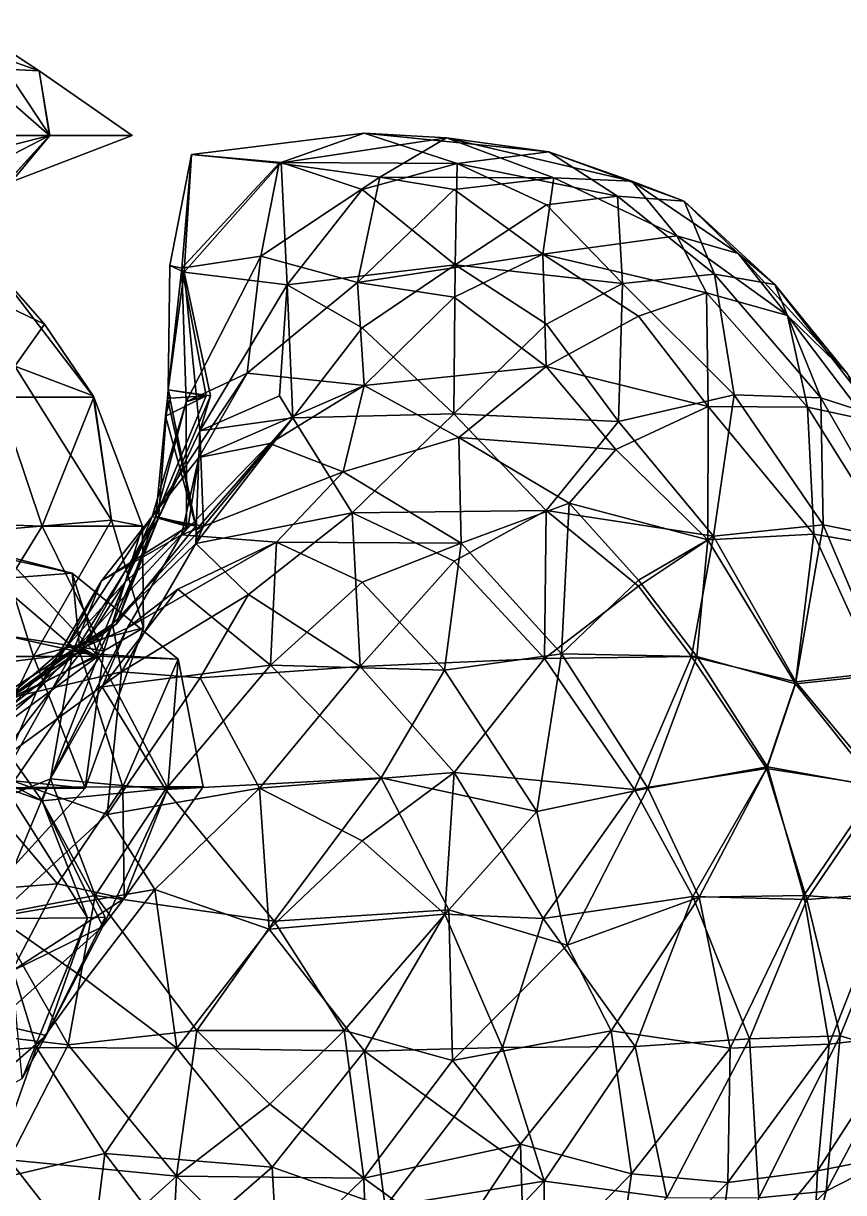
# Model space of a CAD drawing. Extents: x 290083 to 295691, y 4553739 to 4561622.
# Drawn here: x 293616.1 to 293728.3, y 4558299.1 to 4558459 of the extents above; entities that cross this region are included whole.
import ezdxf

# ---------------------------------------------------------------- set-up
doc = ezdxf.new("R2010")
doc.units = 0
doc.layers.add('Au_ppm_Pref_-_0_3', color=7, linetype='CONTINUOUS')

msp = doc.modelspace()

# ---------------------------------------------------------------- linework, layer by layer
at = {"layer": 'Au_ppm_Pref_-_0_3'}
for points in [[(293599.83, 4558458.96, 1840.98), (293618.24, 4558452.48, 1841.19), (293610.33, 4558457.63, 1847.97)], [(293599.83, 4558458.96, 1840.98), (293608.97, 4558452.92, 1836.67), (293618.24, 4558452.48, 1841.19)], [(293610.33, 4558457.63, 1847.97), (293619.71, 4558443.65, 1845.85), (293614.81, 4558442.41, 1853.08)], [(293610.33, 4558457.63, 1847.97), (293618.24, 4558452.48, 1841.19), (293619.71, 4558443.65, 1845.85)], [(293619.64, 4558443.65, 1836.03), (293608.97, 4558452.92, 1836.67), (293606.42, 4558443.65, 1831.94)], [(293618.24, 4558452.48, 1841.19), (293608.97, 4558452.92, 1836.67), (293619.64, 4558443.65, 1836.03)], [(293630.96, 4558443.65, 1841.19), (293619.71, 4558443.65, 1845.85), (293618.24, 4558452.48, 1841.19)], [(293630.96, 4558443.65, 1841.19), (293618.24, 4558452.48, 1841.19), (293619.64, 4558443.65, 1836.03)], [(293604.83, 4558435.97, 1835.25), (293613.62, 4558437, 1840.93), (293619.64, 4558443.65, 1836.03)], [(293604.83, 4558435.97, 1835.25), (293619.64, 4558443.65, 1836.03), (293606.42, 4558443.65, 1831.94)], [(293606.8, 4558428.14, 1848), (293614.81, 4558442.41, 1853.08), (293619.71, 4558443.65, 1845.85)], [(293613.62, 4558437, 1840.93), (293606.8, 4558428.14, 1848), (293619.71, 4558443.65, 1845.85)], [(293613.62, 4558437, 1840.93), (293619.71, 4558443.65, 1845.85), (293630.96, 4558443.65, 1841.19)], [(293613.62, 4558437, 1840.93), (293630.96, 4558443.65, 1841.19), (293619.64, 4558443.65, 1836.03)], [(293651.06, 4558439.84, 1846.45), (293639.06, 4558441.02, 1841.19), (293662.68, 4558443.96, 1841.08)], [(293639.06, 4558441.02, 1841.19), (293651.33, 4558439.96, 1835.76), (293662.68, 4558443.96, 1841.08)], [(293651.06, 4558439.84, 1846.45), (293662.68, 4558443.96, 1841.08), (293673.93, 4558443.31, 1846.63)], [(293651.06, 4558439.84, 1846.45), (293673.93, 4558443.31, 1846.63), (293664.83, 4558437.95, 1852.32)], [(293651.33, 4558439.96, 1835.76), (293675.42, 4558439.82, 1835.53), (293662.68, 4558443.96, 1841.08)], [(293675.42, 4558439.82, 1835.53), (293687.94, 4558441.39, 1841.08), (293662.68, 4558443.96, 1841.08)], [(293662.68, 4558443.96, 1841.08), (293687.94, 4558441.39, 1841.08), (293673.93, 4558443.31, 1846.63)], [(293688.61, 4558437.85, 1852.62), (293664.83, 4558437.95, 1852.32), (293673.93, 4558443.31, 1846.63)], [(293687.94, 4558441.39, 1841.08), (293699.28, 4558437.37, 1847.35), (293673.93, 4558443.31, 1846.63)], [(293673.93, 4558443.31, 1846.63), (293699.28, 4558437.37, 1847.35), (293688.61, 4558437.85, 1852.62)], [(293636.12, 4558425.84, 1841.19), (293639.06, 4558441.02, 1841.19), (293637.77, 4558425.51, 1847.17)], [(293636.12, 4558425.84, 1841.19), (293638.05, 4558424.94, 1835.57), (293639.06, 4558441.02, 1841.19)], [(293639.06, 4558441.02, 1841.19), (293651.06, 4558439.84, 1846.45), (293637.77, 4558425.51, 1847.17)], [(293638.05, 4558424.94, 1835.57), (293651.33, 4558439.96, 1835.76), (293639.06, 4558441.02, 1841.19)], [(293675.42, 4558439.82, 1835.53), (293697.33, 4558435.36, 1836.66), (293687.94, 4558441.39, 1841.08)], [(293687.94, 4558441.39, 1841.08), (293706.44, 4558434.67, 1841.19), (293699.28, 4558437.37, 1847.35)], [(293687.94, 4558441.39, 1841.08), (293697.33, 4558435.36, 1836.66), (293706.44, 4558434.67, 1841.19)], [(293637.77, 4558425.51, 1847.17), (293651.06, 4558439.84, 1846.45), (293648.57, 4558427.15, 1853.01)], [(293638.05, 4558424.94, 1835.57), (293652.17, 4558423.21, 1830.13), (293651.33, 4558439.96, 1835.76)], [(293651.06, 4558439.84, 1846.45), (293664.83, 4558437.95, 1852.32), (293648.57, 4558427.15, 1853.01)], [(293652.17, 4558423.21, 1830.13), (293662.4, 4558436.24, 1831.78), (293651.33, 4558439.96, 1835.76)], [(293675.42, 4558439.82, 1835.53), (293651.33, 4558439.96, 1835.76), (293662.4, 4558436.24, 1831.78)], [(293675.42, 4558439.82, 1835.53), (293662.4, 4558436.24, 1831.78), (293675.15, 4558425.96, 1829.19)], [(293675.42, 4558439.82, 1835.53), (293675.15, 4558425.96, 1829.19), (293687.6, 4558434.16, 1832.48)], [(293675.42, 4558439.82, 1835.53), (293687.6, 4558434.16, 1832.48), (293697.33, 4558435.36, 1836.66)], [(293661.75, 4558423.53, 1858.94), (293648.57, 4558427.15, 1853.01), (293664.83, 4558437.95, 1852.32)], [(293661.75, 4558423.53, 1858.94), (293664.83, 4558437.95, 1852.32), (293675, 4558436.24, 1856.54)], [(293664.83, 4558437.95, 1852.32), (293688.61, 4558437.85, 1852.62), (293675, 4558436.24, 1856.54)], [(293675, 4558436.24, 1856.54), (293688.61, 4558437.85, 1852.62), (293687.1, 4558427.43, 1859.2)], [(293705.46, 4558429.9, 1853.74), (293687.1, 4558427.43, 1859.2), (293688.61, 4558437.85, 1852.62)], [(293699.28, 4558437.37, 1847.35), (293705.46, 4558429.9, 1853.74), (293688.61, 4558437.85, 1852.62)], [(293699.28, 4558437.37, 1847.35), (293706.44, 4558434.67, 1841.19), (293713.82, 4558427.5, 1847.08)], [(293699.28, 4558437.37, 1847.35), (293713.82, 4558427.5, 1847.08), (293705.46, 4558429.9, 1853.74)], [(293652.17, 4558423.21, 1830.13), (293675.15, 4558425.96, 1829.19), (293662.4, 4558436.24, 1831.78)], [(293661.75, 4558423.53, 1858.94), (293675, 4558436.24, 1856.54), (293687.1, 4558427.43, 1859.2)], [(293697.33, 4558435.36, 1836.66), (293687.6, 4558434.16, 1832.48), (293698.03, 4558423.38, 1830.21)], [(293710.6, 4558424.67, 1835.77), (293697.33, 4558435.36, 1836.66), (293698.03, 4558423.38, 1830.21)], [(293710.6, 4558424.67, 1835.77), (293706.44, 4558434.67, 1841.19), (293697.33, 4558435.36, 1836.66)], [(293687.6, 4558434.16, 1832.48), (293675.15, 4558425.96, 1829.19), (293698.03, 4558423.38, 1830.21)], [(293710.6, 4558424.67, 1835.77), (293718.83, 4558423.25, 1841.19), (293706.44, 4558434.67, 1841.19)], [(293706.44, 4558434.67, 1841.19), (293718.83, 4558423.25, 1841.19), (293713.82, 4558427.5, 1847.08)], [(293709.49, 4558422.11, 1857.39), (293687.1, 4558427.43, 1859.2), (293705.46, 4558429.9, 1853.74)], [(293713.82, 4558427.5, 1847.08), (293720.59, 4558419.03, 1853.07), (293705.46, 4558429.9, 1853.74)], [(293709.49, 4558422.11, 1857.39), (293705.46, 4558429.9, 1853.74), (293720.59, 4558419.03, 1853.07)], [(293661.75, 4558423.53, 1858.94), (293687.1, 4558427.43, 1859.2), (293675, 4558421.52, 1863.51)], [(293675, 4558421.52, 1863.51), (293687.1, 4558427.43, 1859.2), (293687.59, 4558412.06, 1866.43)], [(293687.1, 4558427.43, 1859.2), (293700.2, 4558418.94, 1862.65), (293687.59, 4558412.06, 1866.43)], [(293700.2, 4558418.94, 1862.65), (293687.1, 4558427.43, 1859.2), (293709.49, 4558422.11, 1857.39)], [(293718.83, 4558423.25, 1841.19), (293728.79, 4558411.03, 1847.03), (293713.82, 4558427.5, 1847.08)], [(293713.82, 4558427.5, 1847.08), (293728.79, 4558411.03, 1847.03), (293720.59, 4558419.03, 1853.07)], [(293611.85, 4558425.91, 1787.64), (293618.95, 4558417.85, 1793.68), (293599.97, 4558426.95, 1794.08)], [(293614.93, 4558412.09, 1796.41), (293599.97, 4558426.95, 1794.08), (293618.95, 4558417.85, 1793.68)], [(293612.66, 4558407.86, 1781.55), (293625.72, 4558407.86, 1787.6), (293611.85, 4558425.91, 1787.64)], [(293625.72, 4558407.86, 1787.6), (293618.95, 4558417.85, 1793.68), (293611.85, 4558425.91, 1787.64)], [(293637.77, 4558425.51, 1847.17), (293635.87, 4558408.86, 1841.14), (293636.12, 4558425.84, 1841.19)], [(293636.12, 4558425.84, 1841.19), (293635.87, 4558408.86, 1841.14), (293638.05, 4558424.94, 1835.57)], [(293648.57, 4558427.15, 1853.01), (293638.35, 4558407.2, 1853.34), (293637.77, 4558425.51, 1847.17)], [(293646.67, 4558411.13, 1860.03), (293638.35, 4558407.2, 1853.34), (293648.57, 4558427.15, 1853.01)], [(293646.67, 4558411.13, 1860.03), (293648.57, 4558427.15, 1853.01), (293661.75, 4558423.53, 1858.94)], [(293652.17, 4558423.21, 1830.13), (293662.4, 4558417.34, 1826.2), (293675.15, 4558425.96, 1829.19)], [(293674.95, 4558405.58, 1823.85), (293675.15, 4558425.96, 1829.19), (293662.4, 4558417.34, 1826.2)], [(293674.95, 4558405.58, 1823.85), (293687.6, 4558417.85, 1826.03), (293675.15, 4558425.96, 1829.19)], [(293698.03, 4558423.38, 1830.21), (293675.15, 4558425.96, 1829.19), (293687.6, 4558417.85, 1826.03)], [(293641.09, 4558408.02, 1847.13), (293635.87, 4558408.86, 1841.14), (293637.77, 4558425.51, 1847.17)], [(293635.87, 4558408.86, 1841.14), (293641.65, 4558408.02, 1835.25), (293638.05, 4558424.94, 1835.57)], [(293638.35, 4558407.2, 1853.34), (293641.09, 4558408.02, 1847.13), (293637.77, 4558425.51, 1847.17)], [(293638.05, 4558424.94, 1835.57), (293640.2, 4558403.23, 1830.79), (293652.17, 4558423.21, 1830.13)], [(293638.05, 4558424.94, 1835.57), (293641.65, 4558408.02, 1835.25), (293640.2, 4558403.23, 1830.79)], [(293698.03, 4558423.38, 1830.21), (293713.27, 4558408.16, 1829.48), (293710.6, 4558424.67, 1835.77)], [(293710.6, 4558424.67, 1835.77), (293713.27, 4558408.16, 1829.48), (293725.12, 4558407.78, 1835.34)], [(293710.6, 4558424.67, 1835.77), (293725.12, 4558407.78, 1835.34), (293718.83, 4558423.25, 1841.19)], [(293652.17, 4558423.21, 1830.13), (293640.2, 4558403.23, 1830.79), (293651.12, 4558408.02, 1829.31)], [(293662.67, 4558409.43, 1865.5), (293646.67, 4558411.13, 1860.03), (293661.75, 4558423.53, 1858.94)], [(293651.12, 4558408.02, 1829.31), (293652.93, 4558405.03, 1825.84), (293652.17, 4558423.21, 1830.13)], [(293652.93, 4558405.03, 1825.84), (293662.4, 4558417.34, 1826.2), (293652.17, 4558423.21, 1830.13)], [(293675, 4558421.52, 1863.51), (293662.67, 4558409.43, 1865.5), (293661.75, 4558423.53, 1858.94)], [(293698.03, 4558423.38, 1830.21), (293687.6, 4558417.85, 1826.03), (293697.48, 4558404.51, 1824.28)], [(293698.03, 4558423.38, 1830.21), (293697.48, 4558404.51, 1824.28), (293713.27, 4558408.16, 1829.48)], [(293725.12, 4558407.78, 1835.34), (293732.76, 4558405.32, 1841.19), (293718.83, 4558423.25, 1841.19)], [(293718.83, 4558423.25, 1841.19), (293732.76, 4558405.32, 1841.19), (293728.79, 4558411.03, 1847.03)], [(293662.67, 4558409.43, 1865.5), (293675, 4558421.52, 1863.51), (293687.59, 4558412.06, 1866.43)], [(293709.71, 4558406.59, 1864.45), (293700.2, 4558418.94, 1862.65), (293709.49, 4558422.11, 1857.39)], [(293709.71, 4558406.59, 1864.45), (293709.49, 4558422.11, 1857.39), (293723.33, 4558406.47, 1858.43)], [(293709.49, 4558422.11, 1857.39), (293720.59, 4558419.03, 1853.07), (293723.33, 4558406.47, 1858.43)], [(293625.61, 4558408.02, 1793.68), (293614.93, 4558412.09, 1796.41), (293618.95, 4558417.85, 1793.68)], [(293618.95, 4558417.85, 1793.68), (293625.72, 4558407.86, 1787.6), (293625.61, 4558408.02, 1793.68)], [(293674.95, 4558405.58, 1823.85), (293697.48, 4558404.51, 1824.28), (293687.6, 4558417.85, 1826.03)], [(293709.71, 4558406.59, 1864.45), (293687.59, 4558412.06, 1866.43), (293700.2, 4558418.94, 1862.65)], [(293720.59, 4558419.03, 1853.07), (293731.4, 4558404.74, 1853.07), (293723.33, 4558406.47, 1858.43)], [(293731.4, 4558404.74, 1853.07), (293720.59, 4558419.03, 1853.07), (293728.79, 4558411.03, 1847.03)], [(293652.93, 4558405.03, 1825.84), (293674.95, 4558405.58, 1823.85), (293662.4, 4558417.34, 1826.2)], [(293611.95, 4558389.66, 1798.94), (293614.93, 4558412.09, 1796.41), (293628.12, 4558391.05, 1795.04)], [(293625.61, 4558408.02, 1793.68), (293628.12, 4558391.05, 1795.04), (293614.93, 4558412.09, 1796.41)], [(293662.67, 4558409.43, 1865.5), (293687.59, 4558412.06, 1866.43), (293675.61, 4558402.33, 1870.56)], [(293675.61, 4558402.33, 1870.56), (293687.59, 4558412.06, 1866.43), (293697.1, 4558400.72, 1869.91)], [(293697.1, 4558400.72, 1869.91), (293687.59, 4558412.06, 1866.43), (293709.71, 4558406.59, 1864.45)], [(293640.06, 4558399.59, 1863.49), (293633.68, 4558391.55, 1859.37), (293646.67, 4558411.13, 1860.03)], [(293646.67, 4558411.13, 1860.03), (293633.68, 4558391.55, 1859.37), (293638.35, 4558407.2, 1853.34)], [(293640.06, 4558399.59, 1863.49), (293646.67, 4558411.13, 1860.03), (293662.67, 4558409.43, 1865.5)], [(293639.67, 4558390.2, 1841.19), (293634.57, 4558391.29, 1834.92), (293635.87, 4558408.86, 1841.14)], [(293641.65, 4558408.02, 1835.25), (293635.87, 4558408.86, 1841.14), (293634.57, 4558391.29, 1834.92)], [(293635.77, 4558407.82, 1841.5), (293635.81, 4558407.67, 1841.49), (293635.87, 4558408.86, 1841.14)], [(293635.87, 4558408.86, 1841.14), (293636.2, 4558407.7, 1842.02), (293635.77, 4558407.82, 1841.5)], [(293635.81, 4558407.67, 1841.49), (293639.67, 4558390.2, 1841.19), (293635.87, 4558408.86, 1841.14)], [(293635.87, 4558408.86, 1841.14), (293641.09, 4558408.02, 1847.13), (293636.2, 4558407.7, 1842.02)], [(293649.8, 4558401.52, 1868.72), (293640.06, 4558399.59, 1863.49), (293662.67, 4558409.43, 1865.5)], [(293649.8, 4558401.52, 1868.72), (293662.67, 4558409.43, 1865.5), (293659.83, 4558397.65, 1872.16)], [(293675.61, 4558402.33, 1870.56), (293659.83, 4558397.65, 1872.16), (293662.67, 4558409.43, 1865.5)], [(293710.47, 4558388.84, 1823.71), (293713.27, 4558408.16, 1829.48), (293697.48, 4558404.51, 1824.28)], [(293725.44, 4558390.38, 1829.37), (293713.27, 4558408.16, 1829.48), (293710.47, 4558388.84, 1823.71)], [(293725.44, 4558390.38, 1829.37), (293725.12, 4558407.78, 1835.34), (293713.27, 4558408.16, 1829.48)], [(293599.36, 4558390.91, 1779.47), (293618.65, 4558390.2, 1782.3), (293612.66, 4558407.86, 1781.55)], [(293612.66, 4558407.86, 1781.55), (293618.65, 4558390.2, 1782.3), (293625.72, 4558407.86, 1787.6)], [(293618.65, 4558390.2, 1782.3), (293632.39, 4558390.2, 1789.02), (293625.72, 4558407.86, 1787.6)], [(293625.72, 4558407.86, 1787.6), (293628.12, 4558391.05, 1795.04), (293625.61, 4558408.02, 1793.68)], [(293632.39, 4558390.2, 1789.02), (293628.12, 4558391.05, 1795.04), (293625.72, 4558407.86, 1787.6)], [(293638.35, 4558407.2, 1853.34), (293633.68, 4558391.55, 1859.37), (293638.4, 4558390.2, 1853.07)], [(293634.19, 4558391.52, 1847.22), (293635.52, 4558405.25, 1842.41), (293641.09, 4558408.02, 1847.13)], [(293638.35, 4558407.2, 1853.34), (293634.19, 4558391.52, 1847.22), (293641.09, 4558408.02, 1847.13)], [(293638.4, 4558390.2, 1853.07), (293634.19, 4558391.52, 1847.22), (293638.35, 4558407.2, 1853.34)], [(293640.2, 4558403.23, 1830.79), (293641.65, 4558408.02, 1835.25), (293634.57, 4558391.29, 1834.92)], [(293636.2, 4558407.7, 1842.02), (293641.09, 4558408.02, 1847.13), (293635.52, 4558405.25, 1842.41)], [(293635.52, 4558405.25, 1842.41), (293635.81, 4558407.67, 1841.49), (293636.2, 4558407.7, 1842.02)], [(293635.52, 4558405.25, 1842.41), (293639.67, 4558390.2, 1841.19), (293635.81, 4558407.67, 1841.49)], [(293636.2, 4558407.7, 1842.02), (293635.81, 4558407.67, 1841.49), (293635.77, 4558407.82, 1841.5)], [(293651.12, 4558408.02, 1829.31), (293640.2, 4558403.23, 1830.79), (293652.93, 4558405.03, 1825.84)], [(293709.66, 4558388.33, 1870.34), (293697.1, 4558400.72, 1869.91), (293709.71, 4558406.59, 1864.45)], [(293709.66, 4558388.33, 1870.34), (293709.71, 4558406.59, 1864.45), (293724.16, 4558389.14, 1864.62)], [(293709.71, 4558406.59, 1864.45), (293723.33, 4558406.47, 1858.43), (293724.16, 4558389.14, 1864.62)], [(293725.12, 4558407.78, 1835.34), (293725.44, 4558390.38, 1829.37), (293736.4, 4558388.21, 1835.92)], [(293725.12, 4558407.78, 1835.34), (293736.4, 4558388.21, 1835.92), (293732.76, 4558405.32, 1841.19)], [(293634.19, 4558391.52, 1847.22), (293639.67, 4558390.2, 1841.19), (293635.52, 4558405.25, 1842.41)], [(293639.65, 4558387.83, 1825.32), (293652.93, 4558405.03, 1825.84), (293639.79, 4558389.09, 1825.73)], [(293639.65, 4558387.83, 1825.32), (293661.03, 4558392.03, 1822.3), (293652.93, 4558405.03, 1825.84)], [(293639.79, 4558389.09, 1825.73), (293652.93, 4558405.03, 1825.84), (293639.72, 4558389.73, 1825.99)], [(293639.72, 4558389.73, 1825.99), (293652.93, 4558405.03, 1825.84), (293640.2, 4558403.23, 1830.79)], [(293652.93, 4558405.03, 1825.84), (293661.03, 4558392.03, 1822.3), (293674.95, 4558405.58, 1823.85)], [(293674.95, 4558405.58, 1823.85), (293661.03, 4558392.03, 1822.3), (293687.58, 4558392.34, 1820.79)], [(293697.48, 4558404.51, 1824.28), (293674.95, 4558405.58, 1823.85), (293687.58, 4558392.34, 1820.79)], [(293723.33, 4558406.47, 1858.43), (293735.38, 4558387.21, 1858), (293724.16, 4558389.14, 1864.62)], [(293723.33, 4558406.47, 1858.43), (293731.4, 4558404.74, 1853.07), (293735.38, 4558387.21, 1858)], [(293710.47, 4558388.84, 1823.71), (293697.48, 4558404.51, 1824.28), (293687.58, 4558392.34, 1820.79)], [(293640.2, 4558403.23, 1830.79), (293634.57, 4558391.29, 1834.92), (293640.71, 4558390.2, 1829.31)], [(293640.2, 4558403.23, 1830.79), (293640.71, 4558390.2, 1829.31), (293639.72, 4558389.73, 1825.99)], [(293675.61, 4558402.33, 1870.56), (293675.94, 4558387.88, 1876.17), (293659.83, 4558397.65, 1872.16)], [(293675.61, 4558402.33, 1870.56), (293690.73, 4558393.34, 1873.41), (293675.94, 4558387.88, 1876.17)], [(293675.61, 4558402.33, 1870.56), (293697.1, 4558400.72, 1869.91), (293690.73, 4558393.34, 1873.41)], [(293637.72, 4558389.02, 1870.9), (293649.8, 4558401.52, 1868.72), (293659.83, 4558397.65, 1872.16)], [(293637.72, 4558389.02, 1870.9), (293640.06, 4558399.59, 1863.49), (293649.8, 4558401.52, 1868.72)], [(293697.1, 4558400.72, 1869.91), (293709.66, 4558388.33, 1870.34), (293690.73, 4558393.34, 1873.41)], [(293638.63, 4558390.2, 1864.95), (293633.68, 4558391.55, 1859.37), (293640.06, 4558399.59, 1863.49)], [(293637.72, 4558389.02, 1870.9), (293638.63, 4558390.2, 1864.95), (293640.06, 4558399.59, 1863.49)], [(293637.72, 4558389.02, 1870.9), (293659.83, 4558397.65, 1872.16), (293650.68, 4558388.02, 1876.33)], [(293650.68, 4558388.02, 1876.33), (293659.83, 4558397.65, 1872.16), (293675.94, 4558387.88, 1876.17)], [(293661.03, 4558392.03, 1822.3), (293675, 4558385.45, 1819.02), (293687.58, 4558392.34, 1820.79)], [(293687.58, 4558392.34, 1820.79), (293675, 4558385.45, 1819.02), (293687.33, 4558372.12, 1817.86)], [(293675.94, 4558387.88, 1876.17), (293690.73, 4558393.34, 1873.41), (293689.66, 4558372.74, 1878.31)], [(293700.2, 4558382.01, 1820.16), (293687.58, 4558392.34, 1820.79), (293687.33, 4558372.12, 1817.86)], [(293710.47, 4558388.84, 1823.71), (293687.58, 4558392.34, 1820.79), (293700.2, 4558382.01, 1820.16)], [(293690.73, 4558393.34, 1873.41), (293700.2, 4558382.84, 1874.37), (293689.66, 4558372.74, 1878.31)], [(293700.2, 4558382.84, 1874.37), (293690.73, 4558393.34, 1873.41), (293709.66, 4558388.33, 1870.34)], [(293609.8, 4558375.88, 1782.39), (293618.65, 4558390.2, 1782.3), (293599.36, 4558390.91, 1779.47)], [(293628.12, 4558391.05, 1795.04), (293617.46, 4558372.38, 1799.06), (293611.95, 4558389.66, 1798.94)], [(293632.51, 4558376.3, 1793.68), (293617.46, 4558372.38, 1799.06), (293628.12, 4558391.05, 1795.04)], [(293626.78, 4558382.76, 1863.49), (293622.04, 4558373.83, 1858.99), (293633.68, 4558391.55, 1859.37)], [(293622.04, 4558373.83, 1858.99), (293630.01, 4558382.55, 1853.07), (293633.68, 4558391.55, 1859.37)], [(293628.77, 4558376.81, 1841.19), (293623.5, 4558373.65, 1834.88), (293634.57, 4558391.29, 1834.92)], [(293623.5, 4558373.65, 1834.88), (293628.28, 4558376.81, 1829.31), (293634.57, 4558391.29, 1834.92)], [(293628.77, 4558376.81, 1841.19), (293634.19, 4558391.52, 1847.22), (293624, 4558373.28, 1847.18)], [(293630.01, 4558382.55, 1853.07), (293624, 4558373.28, 1847.18), (293634.19, 4558391.52, 1847.22)], [(293626.78, 4558382.76, 1863.49), (293633.68, 4558391.55, 1859.37), (293638.63, 4558390.2, 1864.95)], [(293632.39, 4558390.2, 1789.02), (293632.51, 4558376.3, 1793.68), (293628.12, 4558391.05, 1795.04)], [(293634.57, 4558391.29, 1834.92), (293628.28, 4558376.81, 1829.31), (293640.71, 4558390.2, 1829.31)], [(293639.67, 4558390.2, 1841.19), (293634.19, 4558391.52, 1847.22), (293628.77, 4558376.81, 1841.19)], [(293628.77, 4558376.81, 1841.19), (293634.57, 4558391.29, 1834.92), (293639.67, 4558390.2, 1841.19)], [(293633.68, 4558391.55, 1859.37), (293630.01, 4558382.55, 1853.07), (293638.4, 4558390.2, 1853.07)], [(293630.01, 4558382.55, 1853.07), (293634.19, 4558391.52, 1847.22), (293638.4, 4558390.2, 1853.07)], [(293661.03, 4558392.03, 1822.3), (293639.65, 4558387.83, 1825.32), (293646.86, 4558380.88, 1821.93)], [(293661.03, 4558392.03, 1822.3), (293646.86, 4558380.88, 1821.93), (293662.14, 4558371.03, 1818.04)], [(293675, 4558385.45, 1819.02), (293661.03, 4558392.03, 1822.3), (293662.14, 4558371.03, 1818.04)], [(293611.95, 4558389.66, 1798.94), (293617.46, 4558372.38, 1799.06), (293597.13, 4558372.18, 1800.8)], [(293622.76, 4558383.77, 1913.74), (293613.92, 4558385.75, 1917.83), (293598.82, 4558389.96, 1912.82)], [(293622.76, 4558383.77, 1913.74), (293598.82, 4558389.96, 1912.82), (293612, 4558382.96, 1908.94)], [(293609.8, 4558375.88, 1782.39), (293627.07, 4558373.18, 1787.04), (293618.65, 4558390.2, 1782.3)], [(293618.65, 4558390.2, 1782.3), (293627.07, 4558373.18, 1787.04), (293632.39, 4558390.2, 1789.02)], [(293637.72, 4558389.02, 1870.9), (293630.25, 4558376.27, 1876.83), (293622.79, 4558372.92, 1871.05)], [(293637.72, 4558389.02, 1870.9), (293622.79, 4558372.92, 1871.05), (293626.78, 4558382.76, 1863.49)], [(293637.72, 4558389.02, 1870.9), (293626.78, 4558382.76, 1863.49), (293638.63, 4558390.2, 1864.95)], [(293632.39, 4558390.2, 1789.02), (293627.07, 4558373.18, 1787.04), (293632.51, 4558376.3, 1793.68)], [(293639.65, 4558387.83, 1825.32), (293640.71, 4558390.2, 1829.31), (293628.28, 4558376.81, 1829.31)], [(293637.72, 4558389.02, 1870.9), (293650.68, 4558388.02, 1876.33), (293630.25, 4558376.27, 1876.83)], [(293639.65, 4558387.83, 1825.32), (293639.72, 4558389.13, 1825.85), (293640.71, 4558390.2, 1829.31)], [(293639.65, 4558387.83, 1825.32), (293639.69, 4558389.01, 1825.74), (293639.72, 4558389.13, 1825.85)], [(293639.65, 4558387.83, 1825.32), (293639.79, 4558389.09, 1825.73), (293639.69, 4558389.01, 1825.74)], [(293639.69, 4558389.01, 1825.74), (293639.79, 4558389.09, 1825.73), (293639.72, 4558389.13, 1825.85)], [(293639.72, 4558389.13, 1825.85), (293639.72, 4558389.73, 1825.99), (293640.71, 4558390.2, 1829.31)], [(293639.79, 4558389.09, 1825.73), (293639.72, 4558389.73, 1825.99), (293639.72, 4558389.13, 1825.85)], [(293709.66, 4558388.33, 1870.34), (293724.16, 4558389.14, 1864.62), (293721.65, 4558368.65, 1869.93)], [(293710.47, 4558388.84, 1823.71), (293721.72, 4558368.92, 1824.2), (293725.44, 4558390.38, 1829.37)], [(293724.16, 4558389.14, 1864.62), (293732.99, 4558369.83, 1864.39), (293721.65, 4558368.65, 1869.93)], [(293721.72, 4558368.92, 1824.2), (293733.99, 4558370.29, 1829.75), (293725.44, 4558390.38, 1829.37)], [(293724.16, 4558389.14, 1864.62), (293735.38, 4558387.21, 1858), (293732.99, 4558369.83, 1864.39)], [(293736.4, 4558388.21, 1835.92), (293725.44, 4558390.38, 1829.37), (293733.99, 4558370.29, 1829.75)], [(293639.65, 4558387.83, 1825.32), (293628.28, 4558376.81, 1829.31), (293629.48, 4558370.29, 1823.93)], [(293646.86, 4558380.88, 1821.93), (293639.65, 4558387.83, 1825.32), (293629.48, 4558370.29, 1823.93)], [(293630.25, 4558376.27, 1876.83), (293650.68, 4558388.02, 1876.33), (293637.2, 4558381.6, 1879.9)], [(293650.68, 4558388.02, 1876.33), (293649.89, 4558371.21, 1882.66), (293637.2, 4558381.6, 1879.9)], [(293649.89, 4558371.21, 1882.66), (293650.68, 4558388.02, 1876.33), (293662.4, 4558382.54, 1880.21)], [(293650.68, 4558388.02, 1876.33), (293675.94, 4558387.88, 1876.17), (293662.4, 4558382.54, 1880.21)], [(293675.94, 4558387.88, 1876.17), (293673.67, 4558370.53, 1881.53), (293662.4, 4558382.54, 1880.21)], [(293689.66, 4558372.74, 1878.31), (293673.67, 4558370.53, 1881.53), (293675.94, 4558387.88, 1876.17)], [(293710.47, 4558388.84, 1823.71), (293700.2, 4558382.01, 1820.16), (293707.45, 4558372.38, 1819.95)], [(293708.19, 4558372.38, 1874.65), (293700.2, 4558382.84, 1874.37), (293709.66, 4558388.33, 1870.34)], [(293721.72, 4558368.92, 1824.2), (293710.47, 4558388.84, 1823.71), (293707.45, 4558372.38, 1819.95)], [(293708.19, 4558372.38, 1874.65), (293709.66, 4558388.33, 1870.34), (293721.65, 4558368.65, 1869.93)], [(293603.07, 4558377.57, 1918.4), (293613.92, 4558385.75, 1917.83), (293626.31, 4558372.44, 1919.45)], [(293622.76, 4558383.77, 1913.74), (293626.31, 4558372.44, 1919.45), (293613.92, 4558385.75, 1917.83)], [(293662.14, 4558371.03, 1818.04), (293687.33, 4558372.12, 1817.86), (293675, 4558385.45, 1819.02)], [(293600.88, 4558370.06, 1907.13), (293623.85, 4558372.86, 1906.46), (293612, 4558382.96, 1908.94)], [(293622.76, 4558383.77, 1913.74), (293612, 4558382.96, 1908.94), (293623.85, 4558372.86, 1906.46)], [(293617.87, 4558367.57, 1864.22), (293622.04, 4558373.83, 1858.99), (293626.78, 4558382.76, 1863.49)], [(293617.87, 4558367.57, 1864.22), (293626.78, 4558382.76, 1863.49), (293622.79, 4558372.92, 1871.05)], [(293630.01, 4558382.55, 1853.07), (293622.04, 4558373.83, 1858.99), (293625.71, 4558372.38, 1853.07)], [(293622.76, 4558383.77, 1913.74), (293637.26, 4558372.02, 1912.56), (293626.31, 4558372.44, 1919.45)], [(293622.76, 4558383.77, 1913.74), (293623.85, 4558372.86, 1906.46), (293637.26, 4558372.02, 1912.56)], [(293625.71, 4558372.38, 1853.07), (293624, 4558373.28, 1847.18), (293630.01, 4558382.55, 1853.07)], [(293649.89, 4558371.21, 1882.66), (293662.4, 4558382.54, 1880.21), (293673.67, 4558370.53, 1881.53)], [(293708.19, 4558372.38, 1874.65), (293689.66, 4558372.74, 1878.31), (293700.2, 4558382.84, 1874.37)], [(293626.86, 4558368.26, 1880.33), (293637.2, 4558381.6, 1879.9), (293649.89, 4558371.21, 1882.66)], [(293626.86, 4558368.26, 1880.33), (293630.25, 4558376.27, 1876.83), (293637.2, 4558381.6, 1879.9)], [(293687.33, 4558372.12, 1817.86), (293707.45, 4558372.38, 1819.95), (293700.2, 4558382.01, 1820.16)], [(293646.86, 4558380.88, 1821.93), (293629.48, 4558370.29, 1823.93), (293640.27, 4558369.46, 1819.85)], [(293646.86, 4558380.88, 1821.93), (293640.27, 4558369.46, 1819.85), (293662.14, 4558371.03, 1818.04)], [(293603.07, 4558377.57, 1918.4), (293626.31, 4558372.44, 1919.45), (293599.97, 4558372.38, 1918.67)], [(293623.5, 4558373.65, 1834.88), (293611.68, 4558366.13, 1829.73), (293628.28, 4558376.81, 1829.31)], [(293628.28, 4558376.81, 1829.31), (293611.68, 4558366.13, 1829.73), (293629.48, 4558370.29, 1823.93)], [(293617.46, 4558372.38, 1799.06), (293632.51, 4558376.3, 1793.68), (293624.54, 4558354.41, 1793.76)], [(293626.86, 4558368.26, 1880.33), (293619.77, 4558355.66, 1876.76), (293630.25, 4558376.27, 1876.83)], [(293619.77, 4558355.66, 1876.76), (293622.79, 4558372.92, 1871.05), (293630.25, 4558376.27, 1876.83)], [(293623.5, 4558373.65, 1834.88), (293628.77, 4558376.81, 1841.19), (293623.82, 4558373.75, 1836.46)], [(293623.82, 4558373.75, 1836.46), (293628.77, 4558376.81, 1841.19), (293628.02, 4558376.3, 1841.19)], [(293626.11, 4558372.38, 1841.19), (293623.82, 4558373.75, 1836.46), (293628.02, 4558376.3, 1841.19)], [(293624.14, 4558373.42, 1846.28), (293628.77, 4558376.81, 1841.19), (293624, 4558373.28, 1847.18)], [(293627.99, 4558376.28, 1841.23), (293628.77, 4558376.81, 1841.19), (293624.14, 4558373.42, 1846.28)], [(293627.99, 4558376.28, 1841.23), (293624.14, 4558373.42, 1846.28), (293626.11, 4558372.38, 1841.19)], [(293627.07, 4558373.18, 1787.04), (293624.54, 4558354.41, 1793.76), (293632.51, 4558376.3, 1793.68)], [(293628.02, 4558376.3, 1841.19), (293627.99, 4558376.28, 1841.23), (293626.11, 4558372.38, 1841.19)], [(293628.02, 4558376.3, 1841.19), (293628.77, 4558376.81, 1841.19), (293627.99, 4558376.28, 1841.23)], [(293609.8, 4558375.88, 1782.39), (293614.1, 4558354.31, 1786.48), (293627.07, 4558373.18, 1787.04)], [(293607.83, 4558360.46, 1847.13), (293624, 4558373.28, 1847.18), (293612.01, 4558365.23, 1852.36)], [(293607.83, 4558360.46, 1847.13), (293612.45, 4558365.61, 1841.98), (293624, 4558373.28, 1847.18)], [(293609.02, 4558362.7, 1836.56), (293611.68, 4558366.13, 1829.73), (293623.5, 4558373.65, 1834.88)], [(293612.45, 4558365.61, 1841.98), (293609.02, 4558362.7, 1836.56), (293623.5, 4558373.65, 1834.88)], [(293609.88, 4558360.71, 1857.96), (293622.04, 4558373.83, 1858.99), (293617.87, 4558367.57, 1864.22)], [(293622.04, 4558373.83, 1858.99), (293609.88, 4558360.71, 1857.96), (293612.01, 4558365.23, 1852.36)], [(293622.04, 4558373.83, 1858.99), (293612.01, 4558365.23, 1852.36), (293625.71, 4558372.38, 1853.07)], [(293612.01, 4558365.23, 1852.36), (293624, 4558373.28, 1847.18), (293625.71, 4558372.38, 1853.07)], [(293612.45, 4558365.61, 1841.98), (293623.82, 4558373.75, 1836.46), (293613.59, 4558366.39, 1841.89)], [(293623.5, 4558373.65, 1834.88), (293623.82, 4558373.75, 1836.46), (293612.45, 4558365.61, 1841.98)], [(293613.67, 4558366.44, 1841.92), (293624.14, 4558373.42, 1846.28), (293612.45, 4558365.61, 1841.98)], [(293624.14, 4558373.42, 1846.28), (293624, 4558373.28, 1847.18), (293612.45, 4558365.61, 1841.98)], [(293626.11, 4558372.38, 1841.19), (293613.59, 4558366.39, 1841.89), (293623.82, 4558373.75, 1836.46)], [(293626.11, 4558372.38, 1841.19), (293624.14, 4558373.42, 1846.28), (293613.67, 4558366.44, 1841.92)], [(293614.1, 4558354.31, 1786.48), (293624.54, 4558354.41, 1793.76), (293627.07, 4558373.18, 1787.04)], [(293617.46, 4558372.38, 1799.06), (293609.5, 4558355.96, 1799.41), (293597.13, 4558372.18, 1800.8)], [(293612, 4558362, 1920.88), (293599.97, 4558372.38, 1918.67), (293626.31, 4558372.44, 1919.45)], [(293609.52, 4558354.42, 1905.06), (293623.85, 4558372.86, 1906.46), (293600.88, 4558370.06, 1907.13)], [(293609.5, 4558355.96, 1799.41), (293617.46, 4558372.38, 1799.06), (293624.54, 4558354.41, 1793.76)], [(293609.52, 4558354.42, 1905.06), (293629.66, 4558354.56, 1907.34), (293623.85, 4558372.86, 1906.46)], [(293622.79, 4558372.92, 1871.05), (293619.77, 4558355.66, 1876.76), (293611.27, 4558352.25, 1870.6)], [(293611.27, 4558352.25, 1870.6), (293617.87, 4558367.57, 1864.22), (293622.79, 4558372.92, 1871.05)], [(293618.65, 4558352.68, 1923.69), (293612, 4558362, 1920.88), (293626.31, 4558372.44, 1919.45)], [(293626.11, 4558372.38, 1841.19), (293613.67, 4558366.44, 1841.92), (293613.59, 4558366.39, 1841.89)], [(293635.85, 4558354.35, 1918.32), (293618.65, 4558352.68, 1923.69), (293626.31, 4558372.44, 1919.45)], [(293629.66, 4558354.56, 1907.34), (293637.26, 4558372.02, 1912.56), (293623.85, 4558372.86, 1906.46)], [(293635.85, 4558354.35, 1918.32), (293626.31, 4558372.44, 1919.45), (293637.26, 4558372.02, 1912.56)], [(293629.66, 4558354.56, 1907.34), (293640.67, 4558354.56, 1912.46), (293637.26, 4558372.02, 1912.56)], [(293635.85, 4558354.35, 1918.32), (293637.26, 4558372.02, 1912.56), (293640.67, 4558354.56, 1912.46)], [(293662.14, 4558371.03, 1818.04), (293675, 4558356.55, 1815.12), (293687.33, 4558372.12, 1817.86)], [(293673.67, 4558370.53, 1881.53), (293689.66, 4558372.74, 1878.31), (293686.29, 4558351.18, 1881.02)], [(293699.67, 4558354.23, 1817.71), (293687.33, 4558372.12, 1817.86), (293675, 4558356.55, 1815.12)], [(293686.29, 4558351.18, 1881.02), (293689.66, 4558372.74, 1878.31), (293701.46, 4558354.38, 1877.45)], [(293687.33, 4558372.12, 1817.86), (293699.67, 4558354.23, 1817.71), (293707.45, 4558372.38, 1819.95)], [(293689.66, 4558372.74, 1878.31), (293708.19, 4558372.38, 1874.65), (293701.46, 4558354.38, 1877.45)], [(293717.69, 4558357.07, 1821.82), (293707.45, 4558372.38, 1819.95), (293699.67, 4558354.23, 1817.71)], [(293701.46, 4558354.38, 1877.45), (293708.19, 4558372.38, 1874.65), (293717.85, 4558357.33, 1872.57)], [(293721.72, 4558368.92, 1824.2), (293707.45, 4558372.38, 1819.95), (293717.69, 4558357.07, 1821.82)], [(293717.85, 4558357.33, 1872.57), (293708.19, 4558372.38, 1874.65), (293721.65, 4558368.65, 1869.93)], [(293611.68, 4558366.13, 1829.73), (293610.87, 4558356.7, 1822.67), (293629.48, 4558370.29, 1823.93)], [(293629.48, 4558370.29, 1823.93), (293610.87, 4558356.7, 1822.67), (293627.53, 4558350.8, 1818.18)], [(293635.5, 4558354.23, 1883.53), (293626.86, 4558368.26, 1880.33), (293649.89, 4558371.21, 1882.66)], [(293629.48, 4558370.29, 1823.93), (293627.53, 4558350.8, 1818.18), (293640.27, 4558369.46, 1819.85)], [(293664.99, 4558355.8, 1883.58), (293635.5, 4558354.23, 1883.53), (293649.89, 4558371.21, 1882.66)], [(293662.14, 4558371.03, 1818.04), (293640.27, 4558369.46, 1819.85), (293648.38, 4558354.41, 1816.31)], [(293662.14, 4558371.03, 1818.04), (293648.38, 4558354.41, 1816.31), (293675, 4558356.55, 1815.12)], [(293649.89, 4558371.21, 1882.66), (293673.67, 4558370.53, 1881.53), (293664.99, 4558355.8, 1883.58)], [(293686.29, 4558351.18, 1881.02), (293664.99, 4558355.8, 1883.58), (293673.67, 4558370.53, 1881.53)], [(293721.65, 4558368.65, 1869.93), (293732.99, 4558369.83, 1864.39), (293732.92, 4558354.56, 1866.18)], [(293721.72, 4558368.92, 1824.2), (293733.71, 4558354.56, 1827.95), (293733.99, 4558370.29, 1829.75)], [(293626.86, 4558368.26, 1880.33), (293635.5, 4558354.23, 1883.53), (293619.77, 4558355.66, 1876.76)], [(293627.53, 4558350.8, 1818.18), (293648.38, 4558354.41, 1816.31), (293640.27, 4558369.46, 1819.85)], [(293721.72, 4558368.92, 1824.2), (293717.69, 4558357.07, 1821.82), (293733.71, 4558354.56, 1827.95)], [(293732.92, 4558354.56, 1866.18), (293717.85, 4558357.33, 1872.57), (293721.65, 4558368.65, 1869.93)], [(293611.27, 4558352.25, 1870.6), (293600.47, 4558355.5, 1865.42), (293617.87, 4558367.57, 1864.22)], [(293617.87, 4558367.57, 1864.22), (293600.47, 4558355.5, 1865.42), (293609.88, 4558360.71, 1857.96)], [(293597.78, 4558360.15, 1924.37), (293612, 4558362, 1920.88), (293618.65, 4558352.68, 1923.69)], [(293597.78, 4558360.15, 1924.37), (293618.65, 4558352.68, 1923.69), (293612.92, 4558355.62, 1930.17)], [(293699.67, 4558354.23, 1817.71), (293707.62, 4558339.56, 1818.88), (293717.69, 4558357.07, 1821.82)], [(293708.49, 4558339.49, 1875.41), (293701.46, 4558354.38, 1877.45), (293717.85, 4558357.33, 1872.57)], [(293723.23, 4558339.18, 1823.92), (293717.69, 4558357.07, 1821.82), (293707.62, 4558339.56, 1818.88)], [(293722.79, 4558339.73, 1870.16), (293708.49, 4558339.49, 1875.41), (293717.85, 4558357.33, 1872.57)], [(293733.71, 4558354.56, 1827.95), (293717.69, 4558357.07, 1821.82), (293723.23, 4558339.18, 1823.92)], [(293722.79, 4558339.73, 1870.16), (293717.85, 4558357.33, 1872.57), (293732.92, 4558354.56, 1866.18)], [(293610.38, 4558338.98, 1793.06), (293609.5, 4558355.96, 1799.41), (293624.54, 4558354.41, 1793.76)], [(293627.53, 4558350.8, 1818.18), (293610.87, 4558356.7, 1822.67), (293612.35, 4558336.78, 1817.55)], [(293612.04, 4558337.05, 1876.16), (293611.27, 4558352.25, 1870.6), (293619.77, 4558355.66, 1876.76)], [(293612.04, 4558337.05, 1876.16), (293619.77, 4558355.66, 1876.76), (293625.9, 4558339.7, 1881.17)], [(293618.65, 4558352.68, 1923.69), (293624.87, 4558336.68, 1930.22), (293612.92, 4558355.62, 1930.17)], [(293612.92, 4558355.62, 1930.17), (293624.87, 4558336.68, 1930.22), (293613.8, 4558336.55, 1936.76)], [(293625.9, 4558339.7, 1881.17), (293619.77, 4558355.66, 1876.76), (293635.5, 4558354.23, 1883.53)], [(293635.5, 4558354.23, 1883.53), (293664.99, 4558355.8, 1883.58), (293650.36, 4558336.22, 1883.02)], [(293648.38, 4558354.41, 1816.31), (293662.4, 4558347.2, 1813.95), (293675, 4558356.55, 1815.12)], [(293674.26, 4558337.76, 1881.82), (293650.36, 4558336.22, 1883.02), (293664.99, 4558355.8, 1883.58)], [(293675, 4558356.55, 1815.12), (293662.4, 4558347.2, 1813.95), (293673.72, 4558337.14, 1813.81)], [(293674.26, 4558337.76, 1881.82), (293664.99, 4558355.8, 1883.58), (293686.29, 4558351.18, 1881.02)], [(293675, 4558356.55, 1815.12), (293673.72, 4558337.14, 1813.81), (293687.18, 4558336.58, 1815.07)], [(293699.67, 4558354.23, 1817.71), (293675, 4558356.55, 1815.12), (293687.18, 4558336.58, 1815.07)], [(293601.65, 4558339.79, 1907.47), (293620.74, 4558341.32, 1907.96), (293609.52, 4558354.42, 1905.06)], [(293620.74, 4558341.32, 1907.96), (293629.66, 4558354.56, 1907.34), (293609.52, 4558354.42, 1905.06)], [(293614.1, 4558354.31, 1786.48), (293610.38, 4558338.98, 1793.06), (293624.54, 4558354.41, 1793.76)], [(293626.93, 4558335.47, 1918.64), (293618.65, 4558352.68, 1923.69), (293635.85, 4558354.35, 1918.32)], [(293629.86, 4558339.32, 1912.46), (293629.66, 4558354.56, 1907.34), (293620.74, 4558341.32, 1907.96)], [(293635.5, 4558354.23, 1883.53), (293650.36, 4558336.22, 1883.02), (293625.9, 4558339.7, 1881.17)], [(293629.86, 4558339.32, 1912.46), (293626.93, 4558335.47, 1918.64), (293635.85, 4558354.35, 1918.32)], [(293627.53, 4558350.8, 1818.18), (293634.06, 4558340.52, 1814.7), (293648.38, 4558354.41, 1816.31)], [(293629.86, 4558339.32, 1912.46), (293640.67, 4558354.56, 1912.46), (293629.66, 4558354.56, 1907.34)], [(293635.85, 4558354.35, 1918.32), (293640.67, 4558354.56, 1912.46), (293629.86, 4558339.32, 1912.46)], [(293649.67, 4558335.12, 1813.31), (293648.38, 4558354.41, 1816.31), (293634.06, 4558340.52, 1814.7)], [(293662.4, 4558347.2, 1813.95), (293648.38, 4558354.41, 1816.31), (293649.67, 4558335.12, 1813.31)], [(293686.29, 4558351.18, 1881.02), (293701.46, 4558354.38, 1877.45), (293690.46, 4558332.94, 1879.45)], [(293707.62, 4558339.56, 1818.88), (293699.67, 4558354.23, 1817.71), (293687.18, 4558336.58, 1815.07)], [(293708.49, 4558339.49, 1875.41), (293690.46, 4558332.94, 1879.45), (293701.46, 4558354.38, 1877.45)], [(293722.79, 4558339.73, 1870.16), (293732.92, 4558354.56, 1866.18), (293733.98, 4558338.96, 1864.51)], [(293723.23, 4558339.18, 1823.92), (293735.68, 4558340.07, 1830.24), (293733.71, 4558354.56, 1827.95)], [(293618.65, 4558352.68, 1923.69), (293626.93, 4558335.47, 1918.64), (293627.28, 4558336.75, 1924.34)], [(293618.65, 4558352.68, 1923.69), (293627.28, 4558336.75, 1924.34), (293624.87, 4558336.68, 1930.22)], [(293627.53, 4558350.8, 1818.18), (293612.35, 4558336.78, 1817.55), (293634.06, 4558340.52, 1814.7)], [(293674.26, 4558337.76, 1881.82), (293686.29, 4558351.18, 1881.02), (293690.46, 4558332.94, 1879.45)], [(293649.67, 4558335.12, 1813.31), (293673.72, 4558337.14, 1813.81), (293662.4, 4558347.2, 1813.95)], [(293601.65, 4558339.79, 1907.47), (293614.49, 4558329.39, 1911.18), (293620.74, 4558341.32, 1907.96)], [(293614.49, 4558329.39, 1911.18), (293629.86, 4558339.32, 1912.46), (293620.74, 4558341.32, 1907.96)], [(293612.04, 4558337.05, 1876.16), (293625.9, 4558339.7, 1881.17), (293622.19, 4558319.3, 1878)], [(293612.35, 4558336.78, 1817.55), (293624.6, 4558328.25, 1814.33), (293634.06, 4558340.52, 1814.7)], [(293625.9, 4558339.7, 1881.17), (293639.79, 4558321.26, 1880.77), (293622.19, 4558319.3, 1878)], [(293637.08, 4558318.86, 1813.11), (293634.06, 4558340.52, 1814.7), (293624.6, 4558328.25, 1814.33)], [(293639.79, 4558321.26, 1880.77), (293625.9, 4558339.7, 1881.17), (293650.36, 4558336.22, 1883.02)], [(293649.67, 4558335.12, 1813.31), (293634.06, 4558340.52, 1814.7), (293637.08, 4558318.86, 1813.11)], [(293699.76, 4558319.05, 1818.31), (293707.62, 4558339.56, 1818.88), (293687.18, 4558336.58, 1815.07)], [(293708.49, 4558339.49, 1875.41), (293696.45, 4558321.23, 1876.27), (293690.46, 4558332.94, 1879.45)], [(293708.49, 4558339.49, 1875.41), (293712.75, 4558318.86, 1870.92), (293696.45, 4558321.23, 1876.27)], [(293715.38, 4558320.11, 1822.71), (293707.62, 4558339.56, 1818.88), (293699.76, 4558319.05, 1818.31)], [(293723.23, 4558339.18, 1823.92), (293707.62, 4558339.56, 1818.88), (293715.38, 4558320.11, 1822.71)], [(293722.79, 4558339.73, 1870.16), (293712.75, 4558318.86, 1870.92), (293708.49, 4558339.49, 1875.41)], [(293726.28, 4558319.39, 1864.96), (293712.75, 4558318.86, 1870.92), (293722.79, 4558339.73, 1870.16)], [(293733.98, 4558338.96, 1864.51), (293726.28, 4558319.39, 1864.96), (293722.79, 4558339.73, 1870.16)], [(293723.23, 4558339.18, 1823.92), (293727.8, 4558320.51, 1828.43), (293735.68, 4558340.07, 1830.24)], [(293735.68, 4558340.07, 1830.24), (293727.8, 4558320.51, 1828.43), (293735.84, 4558318.11, 1835.15)], [(293614.49, 4558329.39, 1911.18), (293626.93, 4558335.47, 1918.64), (293629.86, 4558339.32, 1912.46)], [(293727.8, 4558320.51, 1828.43), (293723.23, 4558339.18, 1823.92), (293715.38, 4558320.11, 1822.71)], [(293736.67, 4558320.61, 1858.45), (293726.28, 4558319.39, 1864.96), (293733.98, 4558338.96, 1864.51)], [(293597.45, 4558322.22, 1875.16), (293612.04, 4558337.05, 1876.16), (293622.19, 4558319.3, 1878)], [(293612.35, 4558336.78, 1817.55), (293600.6, 4558317.51, 1817.71), (293617.85, 4558318.93, 1814.25)], [(293612.35, 4558336.78, 1817.55), (293617.85, 4558318.93, 1814.25), (293624.6, 4558328.25, 1814.33)], [(293613.8, 4558336.55, 1936.76), (293624.87, 4558336.68, 1930.22), (293615.93, 4558314.68, 1930.71)], [(293619.21, 4558320.57, 1925.1), (293615.93, 4558314.68, 1930.71), (293624.87, 4558336.68, 1930.22)], [(293619.21, 4558320.57, 1925.1), (293624.87, 4558336.68, 1930.22), (293627.28, 4558336.75, 1924.34)], [(293619.21, 4558320.57, 1925.1), (293627.28, 4558336.75, 1924.34), (293626.93, 4558335.47, 1918.64)], [(293639.79, 4558321.26, 1880.77), (293650.36, 4558336.22, 1883.02), (293659.97, 4558321.27, 1880.84)], [(293649.67, 4558335.12, 1813.31), (293662.75, 4558318.42, 1813.13), (293673.72, 4558337.14, 1813.81)], [(293659.97, 4558321.27, 1880.84), (293650.36, 4558336.22, 1883.02), (293674.26, 4558337.76, 1881.82)], [(293674.76, 4558317.15, 1879.07), (293659.97, 4558321.27, 1880.84), (293674.26, 4558337.76, 1881.82)], [(293662.75, 4558318.42, 1813.13), (293681.6, 4558318.93, 1814.32), (293673.72, 4558337.14, 1813.81)], [(293673.72, 4558337.14, 1813.81), (293681.6, 4558318.93, 1814.32), (293687.18, 4558336.58, 1815.07)], [(293674.26, 4558337.76, 1881.82), (293690.46, 4558332.94, 1879.45), (293674.76, 4558317.15, 1879.07)], [(293687.18, 4558336.58, 1815.07), (293681.6, 4558318.93, 1814.32), (293699.76, 4558319.05, 1818.31)], [(293626.93, 4558335.47, 1918.64), (293614.49, 4558329.39, 1911.18), (293612.13, 4558322.22, 1918.41)], [(293619.21, 4558320.57, 1925.1), (293626.93, 4558335.47, 1918.64), (293612.13, 4558322.22, 1918.41)], [(293649.67, 4558335.12, 1813.31), (293637.08, 4558318.86, 1813.11), (293662.75, 4558318.42, 1813.13)], [(293696.45, 4558321.23, 1876.27), (293674.76, 4558317.15, 1879.07), (293690.46, 4558332.94, 1879.45)], [(293624.6, 4558328.25, 1814.33), (293617.85, 4558318.93, 1814.25), (293637.08, 4558318.86, 1813.11)], [(293597.45, 4558322.22, 1875.16), (293622.19, 4558319.3, 1878), (293614.12, 4558303.59, 1875)], [(293619.21, 4558320.57, 1925.1), (293612.13, 4558322.22, 1918.41), (293606.2, 4558309.32, 1924.34)], [(293619.21, 4558320.57, 1925.1), (293606.2, 4558309.32, 1924.34), (293615.93, 4558314.68, 1930.71)], [(293637, 4558301.36, 1876.58), (293622.19, 4558319.3, 1878), (293639.79, 4558321.26, 1880.77)], [(293637, 4558301.36, 1876.58), (293639.79, 4558321.26, 1880.77), (293649.8, 4558311.19, 1879.41)], [(293649.8, 4558311.19, 1879.41), (293639.79, 4558321.26, 1880.77), (293659.97, 4558321.27, 1880.84)], [(293662.65, 4558301.05, 1876.33), (293649.8, 4558311.19, 1879.41), (293659.97, 4558321.27, 1880.84)], [(293662.65, 4558301.05, 1876.33), (293659.97, 4558321.27, 1880.84), (293674.76, 4558317.15, 1879.07)], [(293696.45, 4558321.23, 1876.27), (293684.05, 4558305.7, 1875.6), (293674.76, 4558317.15, 1879.07)], [(293699.24, 4558301.64, 1870.72), (293684.05, 4558305.7, 1875.6), (293696.45, 4558321.23, 1876.27)], [(293699.24, 4558301.64, 1870.72), (293696.45, 4558321.23, 1876.27), (293712.75, 4558318.86, 1870.92)], [(293716.67, 4558298.38, 1828.33), (293727.8, 4558320.51, 1828.43), (293715.38, 4558320.11, 1822.71)], [(293716.67, 4558298.38, 1828.33), (293725.85, 4558299.3, 1835.47), (293727.8, 4558320.51, 1828.43)], [(293735.42, 4558304.16, 1851.9), (293724.66, 4558302.06, 1859.57), (293736.67, 4558320.61, 1858.45)], [(293724.66, 4558302.06, 1859.57), (293726.28, 4558319.39, 1864.96), (293736.67, 4558320.61, 1858.45)], [(293727.8, 4558320.51, 1828.43), (293725.85, 4558299.3, 1835.47), (293735.84, 4558318.11, 1835.15)], [(293600.6, 4558317.51, 1817.71), (293611.41, 4558300.72, 1816.71), (293617.85, 4558318.93, 1814.25)], [(293627.2, 4558304.42, 1813.82), (293617.85, 4558318.93, 1814.25), (293611.41, 4558300.72, 1816.71)], [(293614.12, 4558303.59, 1875), (293622.19, 4558319.3, 1878), (293637, 4558301.36, 1876.58)], [(293637.08, 4558318.86, 1813.11), (293617.85, 4558318.93, 1814.25), (293627.2, 4558304.42, 1813.82)], [(293637.08, 4558318.86, 1813.11), (293627.2, 4558304.42, 1813.82), (293650.12, 4558302.59, 1813.43)], [(293637.08, 4558318.86, 1813.11), (293650.12, 4558302.59, 1813.43), (293662.75, 4558318.42, 1813.13)], [(293662.75, 4558318.42, 1813.13), (293675, 4558309.46, 1814.28), (293681.6, 4558318.93, 1814.32)], [(293687.32, 4558300.65, 1817.92), (293681.6, 4558318.93, 1814.32), (293675, 4558309.46, 1814.28)], [(293687.32, 4558300.65, 1817.92), (293699.76, 4558319.05, 1818.31), (293681.6, 4558318.93, 1814.32)], [(293699.76, 4558319.05, 1818.31), (293687.32, 4558300.65, 1817.92), (293704.08, 4558298.44, 1822.51)], [(293712.43, 4558300.45, 1865.13), (293699.24, 4558301.64, 1870.72), (293712.75, 4558318.86, 1870.92)], [(293699.76, 4558319.05, 1818.31), (293704.08, 4558298.44, 1822.51), (293715.38, 4558320.11, 1822.71)], [(293716.67, 4558298.38, 1828.33), (293715.38, 4558320.11, 1822.71), (293704.08, 4558298.44, 1822.51)], [(293724.66, 4558302.06, 1859.57), (293712.43, 4558300.45, 1865.13), (293726.28, 4558319.39, 1864.96)], [(293712.43, 4558300.45, 1865.13), (293712.75, 4558318.86, 1870.92), (293726.28, 4558319.39, 1864.96)], [(293662.75, 4558318.42, 1813.13), (293650.12, 4558302.59, 1813.43), (293665.54, 4558297.15, 1814.63)], [(293662.65, 4558301.05, 1876.33), (293674.76, 4558317.15, 1879.07), (293684.05, 4558305.7, 1875.6)], [(293662.75, 4558318.42, 1813.13), (293665.54, 4558297.15, 1814.63), (293675, 4558309.46, 1814.28)], [(293735.84, 4558318.11, 1835.15), (293725.85, 4558299.3, 1835.47), (293735.41, 4558304.15, 1842.36)], [(293637, 4558301.36, 1876.58), (293649.8, 4558311.19, 1879.41), (293662.65, 4558301.05, 1876.33)], [(293687.32, 4558300.65, 1817.92), (293675, 4558309.46, 1814.28), (293665.54, 4558297.15, 1814.63)], [(293611.41, 4558300.72, 1816.71), (293624.59, 4558283.17, 1817.37), (293627.2, 4558304.42, 1813.82)], [(293627.2, 4558304.42, 1813.82), (293624.59, 4558283.17, 1817.37), (293637.2, 4558291.37, 1814.19)], [(293627.2, 4558304.42, 1813.82), (293637.2, 4558291.37, 1814.19), (293650.12, 4558302.59, 1813.43)], [(293662.65, 4558301.05, 1876.33), (293684.05, 4558305.7, 1875.6), (293675, 4558292.05, 1873.91)], [(293684.59, 4558286.82, 1869.66), (293675, 4558292.05, 1873.91), (293684.05, 4558305.7, 1875.6)], [(293699.24, 4558301.64, 1870.72), (293684.59, 4558286.82, 1869.66), (293684.05, 4558305.7, 1875.6)], [(293614.12, 4558303.59, 1875), (293624.6, 4558290.11, 1874.55), (293615.11, 4558286.92, 1869.73)], [(293614.12, 4558303.59, 1875), (293637, 4558301.36, 1876.58), (293624.6, 4558290.11, 1874.55)], [(293722.41, 4558285.71, 1842.15), (293729.77, 4558287.52, 1847.13), (293735.41, 4558304.15, 1842.36)], [(293722.41, 4558285.71, 1842.15), (293735.41, 4558304.15, 1842.36), (293725.85, 4558299.3, 1835.47)], [(293729.77, 4558287.52, 1847.13), (293723.88, 4558284.65, 1852.52), (293735.42, 4558304.16, 1851.9)], [(293723.88, 4558284.65, 1852.52), (293724.66, 4558302.06, 1859.57), (293735.42, 4558304.16, 1851.9)], [(293635.93, 4558279.82, 1871.86), (293624.6, 4558290.11, 1874.55), (293637, 4558301.36, 1876.58)], [(293637, 4558301.36, 1876.58), (293649.8, 4558288.51, 1875.09), (293635.93, 4558279.82, 1871.86)], [(293637, 4558301.36, 1876.58), (293662.65, 4558301.05, 1876.33), (293649.8, 4558288.51, 1875.09)], [(293650.12, 4558302.59, 1813.43), (293637.2, 4558291.37, 1814.19), (293651.23, 4558282.3, 1816.74)], [(293663.3, 4558281.27, 1871.47), (293649.8, 4558288.51, 1875.09), (293662.65, 4558301.05, 1876.33)], [(293650.12, 4558302.59, 1813.43), (293651.23, 4558282.3, 1816.74), (293665.54, 4558297.15, 1814.63)], [(293662.65, 4558301.05, 1876.33), (293675, 4558292.05, 1873.91), (293663.3, 4558281.27, 1871.47)], [(293696.86, 4558285.03, 1864.29), (293684.59, 4558286.82, 1869.66), (293699.24, 4558301.64, 1870.72)], [(293696.86, 4558285.03, 1864.29), (293699.24, 4558301.64, 1870.72), (293712.43, 4558300.45, 1865.13)], [(293723.88, 4558284.65, 1852.52), (293710.56, 4558284.71, 1858.48), (293724.66, 4558302.06, 1859.57)], [(293710.56, 4558284.71, 1858.48), (293712.43, 4558300.45, 1865.13), (293724.66, 4558302.06, 1859.57)], [(293611.41, 4558300.72, 1816.71), (293608.7, 4558280.92, 1823.01), (293624.59, 4558283.17, 1817.37)], [(293673.17, 4558285.58, 1818), (293687.32, 4558300.65, 1817.92), (293665.54, 4558297.15, 1814.63)], [(293673.17, 4558285.58, 1818), (293687.33, 4558280.45, 1823.06), (293687.32, 4558300.65, 1817.92)], [(293687.33, 4558280.45, 1823.06), (293704.08, 4558298.44, 1822.51), (293687.32, 4558300.65, 1817.92)], [(293710.56, 4558284.71, 1858.48), (293696.86, 4558285.03, 1864.29), (293712.43, 4558300.45, 1865.13)], [(293711.75, 4558285.17, 1835.13), (293722.41, 4558285.71, 1842.15), (293725.85, 4558299.3, 1835.47)], [(293711.75, 4558285.17, 1835.13), (293725.85, 4558299.3, 1835.47), (293716.67, 4558298.38, 1828.33)]]:
    msp.add_3dface(points, dxfattribs=at)

doc.saveas('drawing.dxf')
